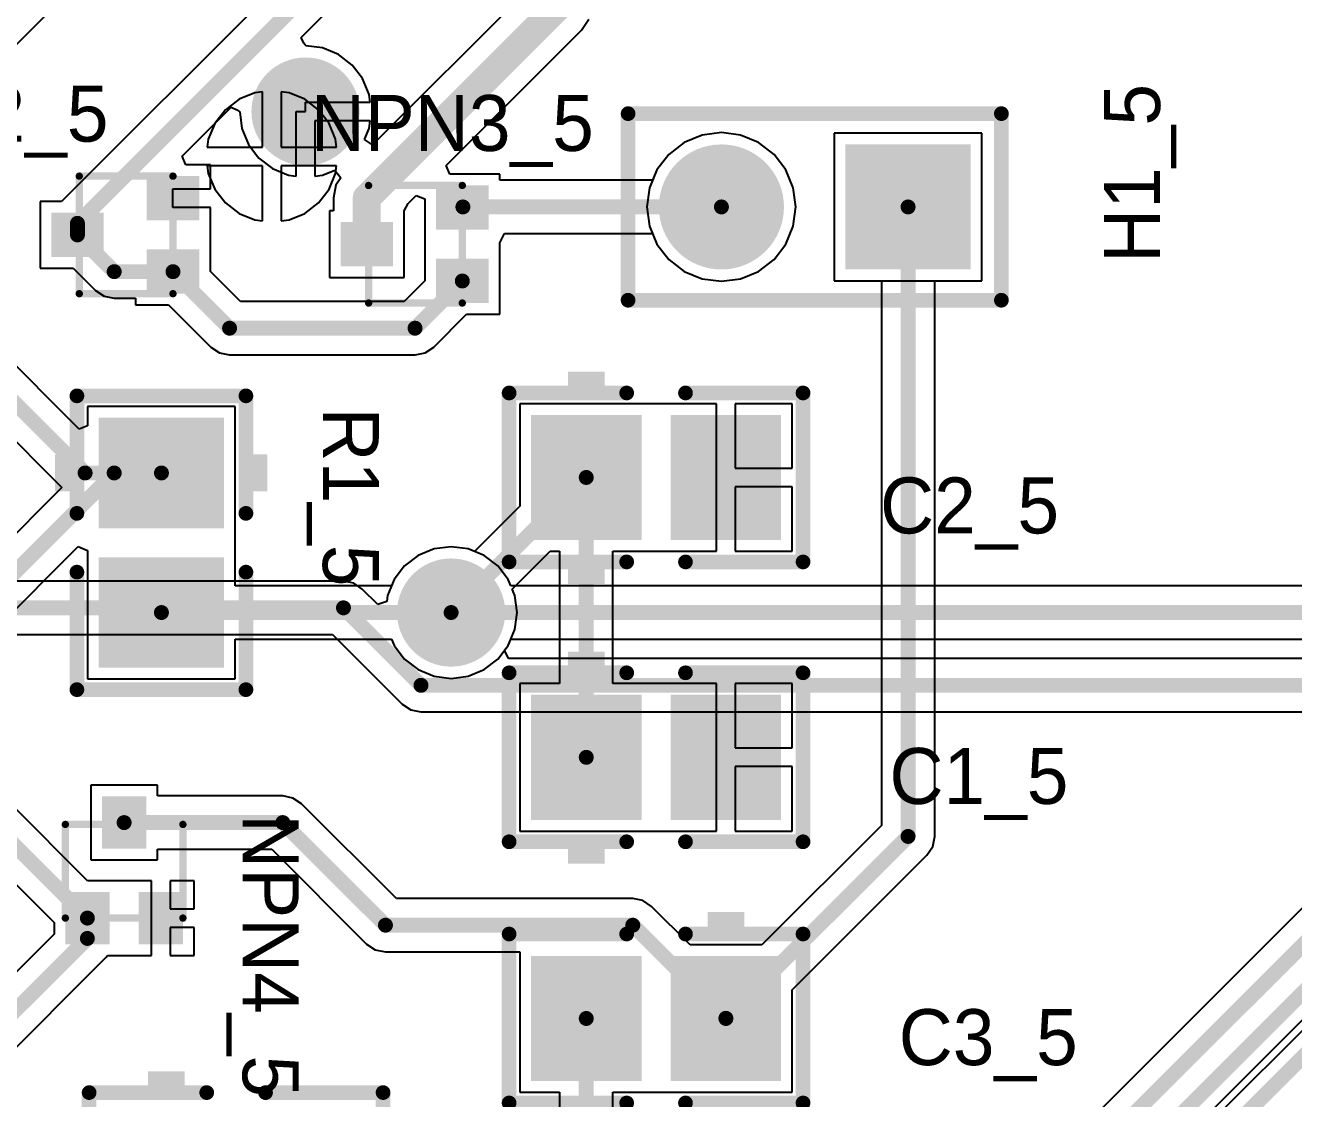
# Model space of a CAD drawing. Header units: millimetres. Extents: x 0.67 to 7.75, y 0.64 to 6.06.
# Drawn here: x 6.35 to 7.029, y 1.377 to 1.952 of the extents above; entities that cross this region are included whole.
import ezdxf

# ---------------------------------------------------------------- set-up
doc = ezdxf.new("R2010")
doc.units = ezdxf.units.MM
doc.header["$MEASUREMENT"] = 0
for name, color, linetype in [('BottomLayer', 5, 'Continuous'), ('BottomSolder', 6, 'Continuous'), ('MultiLayer', 9, 'Continuous'), ('PadHoleLayer', 156, 'Continuous'), ('TopLayer', 1, 'Continuous'), ('TopOverlay', 2, 'Continuous'), ('TopPaste', 8, 'Continuous'), ('TopSolder', 216, 'Continuous'), ('ViaHoleLayer', 16, 'Continuous')]:
    doc.layers.add(name, color=color, linetype=linetype)

# ---------------------------------------------------------------- blocks, each defined once
blk = doc.blocks.new('CC2012_0805_141')
at = {"layer": 'TopLayer'}
for points in [[(-0.06299, -0.02953), (-0.01181, -0.02953), (-0.06299, 0.02953), (-0.01181, 0.02953)], [(0.01181, -0.02953), (0.06299, -0.02953), (0.01181, 0.02953), (0.06299, 0.02953)]]:
    blk.add_solid(points, dxfattribs=at)
at = {"layer": 'TopOverlay', "const_width": 0.00787}
for points in [[(-0.07874, -0.04528), (-0.07874, 0.04528)], [(-0.07874, 0.04528), (-0.01575, 0.04528)], [(0.01575, 0.04528), (0.07874, 0.04528)], [(0.07874, -0.04528), (0.07874, 0.04528)], [(-0.07874, -0.04528), (-0.01575, -0.04528)], [(0.01575, -0.04528), (0.07874, -0.04528)]]:
    blk.add_lwpolyline(points, dxfattribs=at)
at = {"layer": 'TopOverlay', "const_width": 0.00394}
for points in [[(-0.08071, 0.04528, 1), (-0.07677, 0.04528, 1)], [(-0.08071, 0.04528, 1), (-0.07677, 0.04528, 1)], [(-0.01772, 0.04528, 1), (-0.01378, 0.04528, 1)], [(0.01378, 0.04528, 1), (0.01772, 0.04528, 1)], [(0.07677, 0.04528, 1), (0.08071, 0.04528, 1)], [(0.07677, 0.04528, 1), (0.08071, 0.04528, 1)], [(-0.08071, -0.04528, 1), (-0.07677, -0.04528, 1)], [(-0.08071, -0.04528, 1), (-0.07677, -0.04528, 1)], [(-0.01772, -0.04528, 1), (-0.01378, -0.04528, 1)], [(0.01378, -0.04528, 1), (0.01772, -0.04528, 1)], [(0.07677, -0.04528, 1), (0.08071, -0.04528, 1)], [(0.07677, -0.04528, 1), (0.08071, -0.04528, 1)]]:
    blk.add_lwpolyline(points, format="xyb", close=True, dxfattribs=at)
at = {"layer": 'TopOverlay'}
for points in [[(-0.04724, 0.04882), (-0.02756, 0.04882), (-0.04724, 0.05669), (-0.02756, 0.05669)], [(-0.04724, -0.05709), (-0.02756, -0.05709), (-0.04724, -0.04921), (-0.02756, -0.04921)]]:
    blk.add_solid(points, dxfattribs=at)
at = {"layer": 'TopPaste'}
for points in [[(-0.06299, -0.02953), (-0.01181, -0.02953), (-0.06299, 0.02953), (-0.01181, 0.02953)], [(0.01181, -0.02953), (0.06299, -0.02953), (0.01181, 0.02953), (0.06299, 0.02953)]]:
    blk.add_solid(points, dxfattribs=at)
at = {"layer": 'TopSolder'}
for points in [[(-0.06699, -0.03353), (-0.00781, -0.03353), (-0.06699, 0.03353), (-0.00781, 0.03353)], [(0.00781, -0.03353), (0.06699, -0.03353), (0.00781, 0.03353), (0.06699, 0.03353)]]:
    blk.add_solid(points, dxfattribs=at)
blk = doc.blocks.new('CC2012_0805_144')
at = {"layer": 'TopLayer'}
for points in [[(-0.06299, -0.02953), (-0.01181, -0.02953), (-0.06299, 0.02953), (-0.01181, 0.02953)], [(0.01181, -0.02953), (0.06299, -0.02953), (0.01181, 0.02953), (0.06299, 0.02953)]]:
    blk.add_solid(points, dxfattribs=at)
at = {"layer": 'TopOverlay', "const_width": 0.00787}
for points in [[(-0.07874, -0.04528), (-0.07874, 0.04528)], [(-0.01575, 0.04528), (-0.07874, 0.04528)], [(0.07874, 0.04528), (0.01575, 0.04528)], [(0.07874, -0.04528), (0.07874, 0.04528)], [(-0.01575, -0.04528), (-0.07874, -0.04528)], [(0.07874, -0.04528), (0.01575, -0.04528)]]:
    blk.add_lwpolyline(points, dxfattribs=at)
at = {"layer": 'TopOverlay', "const_width": 0.00394}
for points in [[(-0.08071, 0.04528, 1), (-0.07677, 0.04528, 1)], [(-0.08071, 0.04528, 1), (-0.07677, 0.04528, 1)], [(-0.01772, 0.04528, 1), (-0.01378, 0.04528, 1)], [(0.01378, 0.04528, 1), (0.01772, 0.04528, 1)], [(0.07677, 0.04528, 1), (0.08071, 0.04528, 1)], [(0.07677, 0.04528, 1), (0.08071, 0.04528, 1)], [(-0.08071, -0.04528, 1), (-0.07677, -0.04528, 1)], [(-0.08071, -0.04528, 1), (-0.07677, -0.04528, 1)], [(-0.01772, -0.04528, 1), (-0.01378, -0.04528, 1)], [(0.01378, -0.04528, 1), (0.01772, -0.04528, 1)], [(0.07677, -0.04528, 1), (0.08071, -0.04528, 1)], [(0.07677, -0.04528, 1), (0.08071, -0.04528, 1)]]:
    blk.add_lwpolyline(points, format="xyb", close=True, dxfattribs=at)
at = {"layer": 'TopOverlay'}
for points in [[(-0.04734, 0.04882), (-0.02765, 0.04882), (-0.04734, 0.05669), (-0.02765, 0.05669)], [(-0.04724, -0.05699), (-0.02756, -0.05699), (-0.04724, -0.04912), (-0.02756, -0.04912)]]:
    blk.add_solid(points, dxfattribs=at)
at = {"layer": 'TopPaste'}
for points in [[(-0.06299, -0.02953), (-0.01181, -0.02953), (-0.06299, 0.02953), (-0.01181, 0.02953)], [(0.01181, -0.02953), (0.06299, -0.02953), (0.01181, 0.02953), (0.06299, 0.02953)]]:
    blk.add_solid(points, dxfattribs=at)
at = {"layer": 'TopSolder'}
for points in [[(-0.06699, -0.03353), (-0.00781, -0.03353), (-0.06699, 0.03353), (-0.00781, 0.03353)], [(0.00781, -0.03353), (0.06699, -0.03353), (0.00781, 0.03353), (0.06699, 0.03353)]]:
    blk.add_solid(points, dxfattribs=at)
blk = doc.blocks.new('MMBT3904T_146')
at = {"layer": 'TopLayer'}
for points in [[(0.00787, -0.01004), (0.00787, 0.01004), (-0.00787, -0.01004), (-0.00787, 0.01004)], [(-0.01181, -0.06122), (-0.01181, -0.04114), (-0.02756, -0.06122), (-0.02756, -0.04114)], [(0.02756, -0.06122), (0.02756, -0.04114), (0.01181, -0.06122), (0.01181, -0.04114)]]:
    blk.add_solid(points, dxfattribs=at)
at = {"layer": 'TopOverlay', "const_width": 0.00394}
for points in [[(-0.0315, -0.00098), (0.0315, -0.00098)], [(-0.0315, -0.05118), (-0.0315, -0.00098)], [(0.0315, -0.05118), (0.0315, -0.00098)], [(-0.0315, -0.05118), (0.0315, -0.05118)]]:
    blk.add_lwpolyline(points, dxfattribs=at)
at = {"layer": 'TopOverlay', "const_width": 0.00197}
for points in [[(-0.03248, -0.00098, 1), (-0.03051, -0.00098, 1)], [(-0.03248, -0.00098, 1), (-0.03051, -0.00098, 1)], [(0.03051, -0.00098, 1), (0.03248, -0.00098, 1)], [(0.03051, -0.00098, 1), (0.03248, -0.00098, 1)], [(-0.03248, -0.05118, 1), (-0.03051, -0.05118, 1)], [(-0.03248, -0.05118, 1), (-0.03051, -0.05118, 1)], [(0.03051, -0.05118, 1), (0.03248, -0.05118, 1)], [(0.03051, -0.05118, 1), (0.03248, -0.05118, 1)]]:
    blk.add_lwpolyline(points, format="xyb", close=True, dxfattribs=at)
at = {"layer": 'TopPaste'}
for points in [[(0.00787, -0.01004), (0.00787, 0.01004), (-0.00787, -0.01004), (-0.00787, 0.01004)], [(-0.01181, -0.06122), (-0.01181, -0.04114), (-0.02756, -0.06122), (-0.02756, -0.04114)], [(0.02756, -0.06122), (0.02756, -0.04114), (0.01181, -0.06122), (0.01181, -0.04114)]]:
    blk.add_solid(points, dxfattribs=at)
at = {"layer": 'TopSolder'}
for points in [[(0.01187, -0.01404), (0.01187, 0.01404), (-0.01187, -0.01404), (-0.01187, 0.01404)], [(-0.00781, -0.06522), (-0.00781, -0.03714), (-0.03156, -0.06522), (-0.03156, -0.03714)], [(0.03156, -0.06522), (0.03156, -0.03714), (0.00781, -0.06522), (0.00781, -0.03714)]]:
    blk.add_solid(points, dxfattribs=at)
blk = doc.blocks.new('MMBT3904T_147')
at = {"layer": 'TopLayer'}
for points in [[(0.00787, -0.01004), (0.00787, 0.01004), (-0.00787, -0.01004), (-0.00787, 0.01004)], [(-0.01181, -0.06122), (-0.01181, -0.04114), (-0.02756, -0.06122), (-0.02756, -0.04114)], [(0.02756, -0.06122), (0.02756, -0.04114), (0.01181, -0.06122), (0.01181, -0.04114)]]:
    blk.add_solid(points, dxfattribs=at)
at = {"layer": 'TopOverlay', "const_width": 0.00394}
for points in [[(-0.0315, -0.00098), (0.0315, -0.00098)], [(-0.0315, -0.00098), (-0.0315, -0.05118)], [(0.0315, -0.00098), (0.0315, -0.05118)], [(-0.0315, -0.05118), (0.0315, -0.05118)]]:
    blk.add_lwpolyline(points, dxfattribs=at)
at = {"layer": 'TopOverlay', "const_width": 0.00197}
for points in [[(-0.03248, -0.00098, 1), (-0.03051, -0.00098, 1)], [(-0.03248, -0.00098, 1), (-0.03051, -0.00098, 1)], [(0.03051, -0.00098, 1), (0.03248, -0.00098, 1)], [(0.03051, -0.00098, 1), (0.03248, -0.00098, 1)], [(-0.03248, -0.05118, 1), (-0.03051, -0.05118, 1)], [(-0.03248, -0.05118, 1), (-0.03051, -0.05118, 1)], [(0.03051, -0.05118, 1), (0.03248, -0.05118, 1)], [(0.03051, -0.05118, 1), (0.03248, -0.05118, 1)]]:
    blk.add_lwpolyline(points, format="xyb", close=True, dxfattribs=at)
at = {"layer": 'TopPaste'}
for points in [[(0.00787, -0.01004), (0.00787, 0.01004), (-0.00787, -0.01004), (-0.00787, 0.01004)], [(-0.01181, -0.06122), (-0.01181, -0.04114), (-0.02756, -0.06122), (-0.02756, -0.04114)], [(0.02756, -0.06122), (0.02756, -0.04114), (0.01181, -0.06122), (0.01181, -0.04114)]]:
    blk.add_solid(points, dxfattribs=at)
at = {"layer": 'TopSolder'}
for points in [[(0.01187, -0.01404), (0.01187, 0.01404), (-0.01187, -0.01404), (-0.01187, 0.01404)], [(-0.00781, -0.06522), (-0.00781, -0.03714), (-0.03156, -0.06522), (-0.03156, -0.03714)], [(0.03156, -0.06522), (0.03156, -0.03714), (0.00781, -0.06522), (0.00781, -0.03714)]]:
    blk.add_solid(points, dxfattribs=at)
blk = doc.blocks.new('MMBT3904T_148')
at = {"layer": 'TopLayer'}
for points in [[(0.00787, -0.01004), (0.00787, 0.01004), (-0.00787, -0.01004), (-0.00787, 0.01004)], [(-0.01181, -0.06122), (-0.01181, -0.04114), (-0.02756, -0.06122), (-0.02756, -0.04114)], [(0.02756, -0.06122), (0.02756, -0.04114), (0.01181, -0.06122), (0.01181, -0.04114)]]:
    blk.add_solid(points, dxfattribs=at)
at = {"layer": 'TopOverlay', "const_width": 0.00394}
for points in [[(-0.0315, -0.00098), (0.0315, -0.00098)], [(-0.0315, -0.00098), (-0.0315, -0.05118)], [(0.0315, -0.00098), (0.0315, -0.05118)], [(-0.0315, -0.05118), (0.0315, -0.05118)]]:
    blk.add_lwpolyline(points, dxfattribs=at)
at = {"layer": 'TopOverlay', "const_width": 0.00197}
for points in [[(-0.03248, -0.00098, 1), (-0.03051, -0.00098, 1)], [(-0.03248, -0.00098, 1), (-0.03051, -0.00098, 1)], [(0.03051, -0.00098, 1), (0.03248, -0.00098, 1)], [(0.03051, -0.00098, 1), (0.03248, -0.00098, 1)], [(-0.03248, -0.05118, 1), (-0.03051, -0.05118, 1)], [(-0.03248, -0.05118, 1), (-0.03051, -0.05118, 1)], [(0.03051, -0.05118, 1), (0.03248, -0.05118, 1)], [(0.03051, -0.05118, 1), (0.03248, -0.05118, 1)]]:
    blk.add_lwpolyline(points, format="xyb", close=True, dxfattribs=at)
at = {"layer": 'TopPaste'}
for points in [[(0.00787, -0.01004), (0.00787, 0.01004), (-0.00787, -0.01004), (-0.00787, 0.01004)], [(-0.01181, -0.06122), (-0.01181, -0.04114), (-0.02756, -0.06122), (-0.02756, -0.04114)], [(0.02756, -0.06122), (0.02756, -0.04114), (0.01181, -0.06122), (0.01181, -0.04114)]]:
    blk.add_solid(points, dxfattribs=at)
at = {"layer": 'TopSolder'}
for points in [[(0.01187, -0.01404), (0.01187, 0.01404), (-0.01187, -0.01404), (-0.01187, 0.01404)], [(-0.00781, -0.06522), (-0.00781, -0.03714), (-0.03156, -0.06522), (-0.03156, -0.03714)], [(0.03156, -0.06522), (0.03156, -0.03714), (0.00781, -0.06522), (0.00781, -0.03714)]]:
    blk.add_solid(points, dxfattribs=at)
blk = doc.blocks.new('HDR1X2_153')
at = {"layer": 'BottomLayer', "const_width": 0.02953}
blk.add_lwpolyline([(0.08524, 0, 1), (0.11476, 0, 1)], format="xyb", close=True, dxfattribs=at)
at = {"layer": 'BottomLayer'}
blk.add_solid([(-0.02953, -0.02953), (0.02953, -0.02953), (-0.02953, 0.02953), (0.02953, 0.02953)], dxfattribs=at)
at = {"layer": 'BottomSolder', "const_width": 0.03353}
blk.add_lwpolyline([(0.08324, 0, 1), (0.11676, 0, 1)], format="xyb", close=True, dxfattribs=at)
at = {"layer": 'BottomSolder'}
blk.add_solid([(-0.03353, -0.03353), (0.03353, -0.03353), (-0.03353, 0.03353), (0.03353, 0.03353)], dxfattribs=at)
at = {"layer": 'MultiLayer', "const_width": 0.02953}
blk.add_lwpolyline([(0.08524, 0, 1), (0.11476, 0, 1)], format="xyb", close=True, dxfattribs=at)
at = {"layer": 'MultiLayer'}
blk.add_solid([(-0.02953, -0.02953), (0.02953, -0.02953), (-0.02953, 0.02953), (0.02953, 0.02953)], dxfattribs=at)
at = {"layer": 'PadHoleLayer', "const_width": 0.01772}
for points in [[(-0.00886, 0, 1), (0.00886, 0, 1)], [(0.09114, 0, 1), (0.10886, 0, 1)]]:
    blk.add_lwpolyline(points, format="xyb", close=True, dxfattribs=at)
at = {"layer": 'TopLayer', "const_width": 0.02953}
blk.add_lwpolyline([(0.08524, 0, 1), (0.11476, 0, 1)], format="xyb", close=True, dxfattribs=at)
at = {"layer": 'TopLayer'}
blk.add_solid([(-0.02953, -0.02953), (0.02953, -0.02953), (-0.02953, 0.02953), (0.02953, 0.02953)], dxfattribs=at)
at = {"layer": 'TopOverlay', "const_width": 0.00787}
for points in [[(-0.05, 0.05), (-0.05, -0.05)], [(0.15, 0.05), (-0.05, 0.05)], [(0.15, 0.05), (0.15, -0.05)], [(0.15, -0.05), (-0.05, -0.05)]]:
    blk.add_lwpolyline(points, dxfattribs=at)
at = {"layer": 'TopOverlay', "const_width": 0.00394}
for points in [[(-0.05197, 0.05, 1), (-0.04803, 0.05, 1)], [(-0.05197, 0.05, 1), (-0.04803, 0.05, 1)], [(0.14803, 0.05, 1), (0.15197, 0.05, 1)], [(0.14803, 0.05, 1), (0.15197, 0.05, 1)], [(-0.05197, -0.05, 1), (-0.04803, -0.05, 1)], [(-0.05197, -0.05, 1), (-0.04803, -0.05, 1)], [(0.14803, -0.05, 1), (0.15197, -0.05, 1)], [(0.14803, -0.05, 1), (0.15197, -0.05, 1)]]:
    blk.add_lwpolyline(points, format="xyb", close=True, dxfattribs=at)
at = {"layer": 'TopSolder', "const_width": 0.03353}
blk.add_lwpolyline([(0.08324, 0, 1), (0.11676, 0, 1)], format="xyb", close=True, dxfattribs=at)
at = {"layer": 'TopSolder'}
blk.add_solid([(-0.03353, -0.03353), (0.03353, -0.03353), (-0.03353, 0.03353), (0.03353, 0.03353)], dxfattribs=at)
blk = doc.blocks.new('CC2012_0805_159')
at = {"layer": 'TopLayer'}
for points in [[(-0.06299, -0.02953), (-0.01181, -0.02953), (-0.06299, 0.02953), (-0.01181, 0.02953)], [(0.01181, -0.02953), (0.06299, -0.02953), (0.01181, 0.02953), (0.06299, 0.02953)]]:
    blk.add_solid(points, dxfattribs=at)
at = {"layer": 'TopOverlay', "const_width": 0.00787}
for points in [[(-0.07874, 0.04528), (-0.07874, -0.04528)], [(-0.01575, 0.04528), (-0.07874, 0.04528)], [(0.07874, 0.04528), (0.01575, 0.04528)], [(0.07874, 0.04528), (0.07874, -0.04528)], [(-0.01575, -0.04528), (-0.07874, -0.04528)], [(0.07874, -0.04528), (0.01575, -0.04528)]]:
    blk.add_lwpolyline(points, dxfattribs=at)
at = {"layer": 'TopOverlay', "const_width": 0.00394}
for points in [[(-0.08071, 0.04528, 1), (-0.07677, 0.04528, 1)], [(-0.08071, 0.04528, 1), (-0.07677, 0.04528, 1)], [(-0.01772, 0.04528, 1), (-0.01378, 0.04528, 1)], [(0.01378, 0.04528, 1), (0.01772, 0.04528, 1)], [(0.07677, 0.04528, 1), (0.08071, 0.04528, 1)], [(0.07677, 0.04528, 1), (0.08071, 0.04528, 1)], [(-0.08071, -0.04528, 1), (-0.07677, -0.04528, 1)], [(-0.08071, -0.04528, 1), (-0.07677, -0.04528, 1)], [(-0.01772, -0.04528, 1), (-0.01378, -0.04528, 1)], [(0.01378, -0.04528, 1), (0.01772, -0.04528, 1)], [(0.07677, -0.04528, 1), (0.08071, -0.04528, 1)], [(0.07677, -0.04528, 1), (0.08071, -0.04528, 1)]]:
    blk.add_lwpolyline(points, format="xyb", close=True, dxfattribs=at)
at = {"layer": 'TopOverlay'}
for points in [[(-0.04724, 0.04882), (-0.02756, 0.04882), (-0.04724, 0.05669), (-0.02756, 0.05669)], [(-0.04724, -0.05709), (-0.02756, -0.05709), (-0.04724, -0.04921), (-0.02756, -0.04921)]]:
    blk.add_solid(points, dxfattribs=at)
at = {"layer": 'TopPaste'}
for points in [[(-0.06299, -0.02953), (-0.01181, -0.02953), (-0.06299, 0.02953), (-0.01181, 0.02953)], [(0.01181, -0.02953), (0.06299, -0.02953), (0.01181, 0.02953), (0.06299, 0.02953)]]:
    blk.add_solid(points, dxfattribs=at)
at = {"layer": 'TopSolder'}
for points in [[(-0.06699, -0.03353), (-0.00781, -0.03353), (-0.06699, 0.03353), (-0.00781, 0.03353)], [(0.00781, -0.03353), (0.06699, -0.03353), (0.00781, 0.03353), (0.06699, 0.03353)]]:
    blk.add_solid(points, dxfattribs=at)
blk = doc.blocks.new('CC2012_0805_160')
at = {"layer": 'TopLayer'}
for points in [[(-0.06299, -0.02953), (-0.01181, -0.02953), (-0.06299, 0.02953), (-0.01181, 0.02953)], [(0.01181, -0.02953), (0.06299, -0.02953), (0.01181, 0.02953), (0.06299, 0.02953)]]:
    blk.add_solid(points, dxfattribs=at)
at = {"layer": 'TopOverlay', "const_width": 0.00787}
for points in [[(-0.07874, -0.04528), (-0.07874, 0.04528)], [(-0.07874, 0.04528), (-0.01575, 0.04528)], [(0.01575, 0.04528), (0.07874, 0.04528)], [(0.07874, -0.04528), (0.07874, 0.04528)], [(-0.07874, -0.04528), (-0.01575, -0.04528)], [(0.01575, -0.04528), (0.07874, -0.04528)]]:
    blk.add_lwpolyline(points, dxfattribs=at)
at = {"layer": 'TopOverlay', "const_width": 0.00394}
for points in [[(-0.08071, 0.04528, 1), (-0.07677, 0.04528, 1)], [(-0.08071, 0.04528, 1), (-0.07677, 0.04528, 1)], [(-0.01772, 0.04528, 1), (-0.01378, 0.04528, 1)], [(0.01378, 0.04528, 1), (0.01772, 0.04528, 1)], [(0.07677, 0.04528, 1), (0.08071, 0.04528, 1)], [(0.07677, 0.04528, 1), (0.08071, 0.04528, 1)], [(-0.08071, -0.04528, 1), (-0.07677, -0.04528, 1)], [(-0.08071, -0.04528, 1), (-0.07677, -0.04528, 1)], [(-0.01772, -0.04528, 1), (-0.01378, -0.04528, 1)], [(0.01378, -0.04528, 1), (0.01772, -0.04528, 1)], [(0.07677, -0.04528, 1), (0.08071, -0.04528, 1)], [(0.07677, -0.04528, 1), (0.08071, -0.04528, 1)]]:
    blk.add_lwpolyline(points, format="xyb", close=True, dxfattribs=at)
at = {"layer": 'TopOverlay'}
for points in [[(-0.04724, 0.04882), (-0.02756, 0.04882), (-0.04724, 0.05669), (-0.02756, 0.05669)], [(-0.04724, -0.05709), (-0.02756, -0.05709), (-0.04724, -0.04921), (-0.02756, -0.04921)]]:
    blk.add_solid(points, dxfattribs=at)
at = {"layer": 'TopPaste'}
for points in [[(-0.06299, -0.02953), (-0.01181, -0.02953), (-0.06299, 0.02953), (-0.01181, 0.02953)], [(0.01181, -0.02953), (0.06299, -0.02953), (0.01181, 0.02953), (0.06299, 0.02953)]]:
    blk.add_solid(points, dxfattribs=at)
at = {"layer": 'TopSolder'}
for points in [[(-0.06699, -0.03353), (-0.00781, -0.03353), (-0.06699, 0.03353), (-0.00781, 0.03353)], [(0.00781, -0.03353), (0.06699, -0.03353), (0.00781, 0.03353), (0.06699, 0.03353)]]:
    blk.add_solid(points, dxfattribs=at)
blk = doc.blocks.new('CC2012_0805_161')
at = {"layer": 'TopLayer'}
for points in [[(-0.06299, -0.02953), (-0.01181, -0.02953), (-0.06299, 0.02953), (-0.01181, 0.02953)], [(0.01181, -0.02953), (0.06299, -0.02953), (0.01181, 0.02953), (0.06299, 0.02953)]]:
    blk.add_solid(points, dxfattribs=at)
at = {"layer": 'TopOverlay', "const_width": 0.00787}
for points in [[(-0.07874, -0.04528), (-0.07874, 0.04528)], [(-0.07874, 0.04528), (-0.01575, 0.04528)], [(0.01575, 0.04528), (0.07874, 0.04528)], [(0.07874, -0.04528), (0.07874, 0.04528)], [(-0.07874, -0.04528), (-0.01575, -0.04528)], [(0.01575, -0.04528), (0.07874, -0.04528)]]:
    blk.add_lwpolyline(points, dxfattribs=at)
at = {"layer": 'TopOverlay', "const_width": 0.00394}
for points in [[(-0.08071, 0.04528, 1), (-0.07677, 0.04528, 1)], [(-0.08071, 0.04528, 1), (-0.07677, 0.04528, 1)], [(-0.01772, 0.04528, 1), (-0.01378, 0.04528, 1)], [(0.01378, 0.04528, 1), (0.01772, 0.04528, 1)], [(0.07677, 0.04528, 1), (0.08071, 0.04528, 1)], [(0.07677, 0.04528, 1), (0.08071, 0.04528, 1)], [(-0.08071, -0.04528, 1), (-0.07677, -0.04528, 1)], [(-0.08071, -0.04528, 1), (-0.07677, -0.04528, 1)], [(-0.01772, -0.04528, 1), (-0.01378, -0.04528, 1)], [(0.01378, -0.04528, 1), (0.01772, -0.04528, 1)], [(0.07677, -0.04528, 1), (0.08071, -0.04528, 1)], [(0.07677, -0.04528, 1), (0.08071, -0.04528, 1)]]:
    blk.add_lwpolyline(points, format="xyb", close=True, dxfattribs=at)
at = {"layer": 'TopOverlay'}
for points in [[(-0.04724, 0.04882), (-0.02756, 0.04882), (-0.04724, 0.05669), (-0.02756, 0.05669)], [(-0.04724, -0.05709), (-0.02756, -0.05709), (-0.04724, -0.04921), (-0.02756, -0.04921)]]:
    blk.add_solid(points, dxfattribs=at)
at = {"layer": 'TopPaste'}
for points in [[(-0.06299, -0.02953), (-0.01181, -0.02953), (-0.06299, 0.02953), (-0.01181, 0.02953)], [(0.01181, -0.02953), (0.06299, -0.02953), (0.01181, 0.02953), (0.06299, 0.02953)]]:
    blk.add_solid(points, dxfattribs=at)
at = {"layer": 'TopSolder'}
for points in [[(-0.06699, -0.03353), (-0.00781, -0.03353), (-0.06699, 0.03353), (-0.00781, 0.03353)], [(0.00781, -0.03353), (0.06699, -0.03353), (0.00781, 0.03353), (0.06699, 0.03353)]]:
    blk.add_solid(points, dxfattribs=at)

msp = doc.modelspace()

# ---------------------------------------------------------------- linework, layer by layer
at = {"layer": 'BottomLayer'}
for p, q in [((7.50373, 1.94891), (6.88909, 1.33427)), ((6.38055, 0.75991), (7.54609, 1.92545)), ((6.477, 1.91664), (6.47286, 1.9161)), ((6.477, 1.887), (6.477, 1.91664)), ((6.49114, 1.9161), (6.487, 1.91664)), ((6.487, 1.91664), (6.487, 1.887)), ((6.46435, 1.91257), (6.45704, 1.90696)), ((6.47286, 1.9161), (6.46435, 1.91257)), ((6.49965, 1.91257), (6.49114, 1.9161)), ((6.50696, 1.90696), (6.49965, 1.91257)), ((6.45704, 1.90696), (6.45143, 1.89965)), ((6.51257, 1.89965), (6.50696, 1.90696)), ((6.45143, 1.89965), (6.4479, 1.89114)), ((6.5161, 1.89114), (6.51257, 1.89965)), ((6.4479, 1.89114), (6.44736, 1.887)), ((6.51664, 1.887), (6.5161, 1.89114)), ((6.70286, 1.88941), (6.6946, 1.88308)), ((6.71248, 1.8934), (6.70286, 1.88941)), ((6.7228, 1.89475), (6.71248, 1.8934)), ((6.73311, 1.8934), (6.7228, 1.89475)), ((6.74273, 1.88941), (6.73311, 1.8934)), ((6.75099, 1.88308), (6.74273, 1.88941)), ((6.86232, 1.89441), (6.78327, 1.89441)), ((6.78327, 1.89441), (6.78327, 1.81536)), ((6.86232, 1.81536), (6.86232, 1.89441)), ((6.44736, 1.887), (6.477, 1.887)), ((6.487, 1.887), (6.51664, 1.887)), ((6.6946, 1.88308), (6.68827, 1.87482)), ((6.75732, 1.87482), (6.75099, 1.88308)), ((6.477, 1.877), (6.44736, 1.877)), ((6.44736, 1.877), (6.4479, 1.87286)), ((6.477, 1.84736), (6.477, 1.877)), ((6.51664, 1.877), (6.487, 1.877)), ((6.487, 1.877), (6.487, 1.84736)), ((6.5161, 1.87286), (6.51664, 1.877)), ((6.4479, 1.87286), (6.45143, 1.86435)), ((6.51257, 1.86435), (6.5161, 1.87286)), ((6.68827, 1.87482), (6.68429, 1.8652)), ((6.76131, 1.8652), (6.75732, 1.87482)), ((6.45143, 1.86435), (6.45704, 1.85704)), ((6.50696, 1.85704), (6.51257, 1.86435)), ((6.68429, 1.8652), (6.68293, 1.85489)), ((6.76266, 1.85489), (6.76131, 1.8652)), ((6.45704, 1.85704), (6.46435, 1.85143)), ((6.49965, 1.85143), (6.50696, 1.85704)), ((6.46435, 1.85143), (6.47286, 1.8479)), ((6.49114, 1.8479), (6.49965, 1.85143)), ((6.68293, 1.85489), (6.68429, 1.84457)), ((6.76131, 1.84457), (6.76266, 1.85489)), ((6.47286, 1.8479), (6.477, 1.84736)), ((6.487, 1.84736), (6.49114, 1.8479)), ((6.68429, 1.84457), (6.68827, 1.83495)), ((6.75732, 1.83495), (6.76131, 1.84457)), ((6.68827, 1.83495), (6.6946, 1.82669)), ((6.75099, 1.82669), (6.75732, 1.83495)), ((6.6946, 1.82669), (6.70286, 1.82036)), ((6.74273, 1.82036), (6.75099, 1.82669)), ((6.70286, 1.82036), (6.71248, 1.81638)), ((6.71248, 1.81638), (6.7228, 1.81502)), ((6.7228, 1.81502), (6.73311, 1.81638)), ((6.73311, 1.81638), (6.74273, 1.82036)), ((6.78327, 1.81536), (6.86232, 1.81536)), ((6.56886, 1.67158), (6.56034, 1.66806)), ((6.57799, 1.67279), (6.56886, 1.67158)), ((6.58713, 1.67158), (6.57799, 1.67279)), ((6.59564, 1.66806), (6.58713, 1.67158)), ((6.56034, 1.66806), (6.55303, 1.66245)), ((6.60295, 1.66245), (6.59564, 1.66806)), ((6.55303, 1.66245), (6.54742, 1.65514)), ((6.60856, 1.65514), (6.60295, 1.66245)), ((6.52032, 1.65427), (5.61197, 1.65427)), ((6.52578, 1.65319), (6.52032, 1.65427)), ((6.52032, 1.65427), (6.52032, 1.65427)), ((6.53042, 1.65009), (6.52578, 1.65319)), ((6.54742, 1.65514), (6.54389, 1.64662)), ((6.60996, 1.65176), (6.60856, 1.65514)), ((7.10157, 1.65176), (6.60996, 1.65176)), ((6.53873, 1.64178), (6.53042, 1.65009)), ((6.54389, 1.64662), (6.54347, 1.64338)), ((6.54347, 1.64338), (6.53873, 1.64178)), ((5.61197, 1.62573), (6.51441, 1.62573)), ((6.51441, 1.62573), (6.55174, 1.58839)), ((6.60658, 1.61724), (6.60856, 1.61983)), ((6.60879, 1.61276), (6.60658, 1.61724)), ((6.60856, 1.61983), (6.60996, 1.62321)), ((6.60996, 1.62321), (7.10748, 1.62321)), ((7.11409, 1.61276), (6.60879, 1.61276)), ((6.55174, 1.58839), (6.55174, 1.58839)), ((6.55174, 1.58839), (6.55638, 1.5853)), ((6.55638, 1.5853), (6.56184, 1.58421)), ((6.56184, 1.58421), (7.12, 1.58421))]:
    msp.add_line(p, q, dxfattribs=at)
at = {"layer": 'BottomLayer', "const_width": 0.008}
for points in [[(6.895, 1.32), (7.518, 1.943)], [(6.37046, 0.77), (7.536, 1.93554)], [(5.58, 1.64), (6.52032, 1.64)], [(6.52032, 1.64), (6.56184, 1.59848)], [(6.57799, 1.63748), (7.10748, 1.63748)], [(6.56184, 1.59848), (7.12, 1.59848)]]:
    msp.add_lwpolyline(points, dxfattribs=at)
at = {"layer": 'BottomLayer'}
for points, const_width in [([(6.4875, 1.906, 1), (6.5125, 1.906, 1)], 0.025), ([(6.56549, 1.63748, 1), (6.59049, 1.63748, 1)], 0.025), ([(6.51832, 1.64, 1), (6.52232, 1.64, 1)], 0.004), ([(6.51832, 1.64, 1), (6.52232, 1.64, 1)], 0.004), ([(6.57599, 1.63748, 1), (6.57999, 1.63748, 1)], 0.004), ([(6.55984, 1.59848, 1), (6.56384, 1.59848, 1)], 0.004), ([(6.55984, 1.59848, 1), (6.56384, 1.59848, 1)], 0.004)]:
    msp.add_lwpolyline(points, format="xyb", close=True, dxfattribs=dict(at, const_width=const_width))
at = {"layer": 'BottomSolder', "const_width": 0.029}
for points in [[(6.4855, 1.906, 1), (6.5145, 1.906, 1)], [(6.56349, 1.63748, 1), (6.59249, 1.63748, 1)]]:
    msp.add_lwpolyline(points, format="xyb", close=True, dxfattribs=at)
at = {"layer": 'MultiLayer', "const_width": 0.025}
for points in [[(6.4875, 1.906, 1), (6.5125, 1.906, 1)], [(6.56549, 1.63748, 1), (6.59049, 1.63748, 1)]]:
    msp.add_lwpolyline(points, format="xyb", close=True, dxfattribs=at)
at = {"layer": 'TopLayer'}
for p, q in [((6.53149, 2.01998), (6.36927, 1.85776)), ((6.49765, 1.94577), (6.54749, 1.99561)), ((6.28825, 1.88515), (6.38682, 1.98372)), ((6.61744, 1.96967), (6.53589, 1.88813)), ((6.6479, 1.94966), (6.65176, 1.95545)), ((6.49914, 1.94273), (6.49765, 1.94577)), ((6.5753, 1.87706), (6.6479, 1.94966)), ((6.50022, 1.94127), (6.49914, 1.94273)), ((6.50914, 1.9401), (6.50022, 1.94127)), ((6.51765, 1.93657), (6.50914, 1.9401)), ((6.52496, 1.93096), (6.51765, 1.93657)), ((6.53057, 1.92365), (6.52496, 1.93096)), ((6.5341, 1.91514), (6.53057, 1.92365)), ((6.5, 1.906), (6.5, 1.911)), ((6.5, 1.911), (6.53464, 1.911)), ((6.53464, 1.911), (6.5341, 1.91514)), ((6.43394, 1.88206), (6.46023, 1.90835)), ((6.46023, 1.90835), (6.46327, 1.90686)), ((6.46327, 1.90686), (6.46473, 1.90578)), ((6.46473, 1.90578), (6.4659, 1.89686)), ((6.495, 1.87136), (6.495, 1.906)), ((6.495, 1.906), (6.5, 1.906)), ((6.4659, 1.89686), (6.46943, 1.88835)), ((6.53464, 1.901), (6.505, 1.901)), ((6.505, 1.901), (6.505, 1.87136)), ((6.53165, 1.89096), (6.5341, 1.89686)), ((6.5341, 1.89686), (6.53464, 1.901)), ((6.53589, 1.88813), (6.53165, 1.89096)), ((6.70286, 1.88941), (6.6946, 1.88308)), ((6.71248, 1.8934), (6.70286, 1.88941)), ((6.7228, 1.89475), (6.71248, 1.8934)), ((6.73311, 1.8934), (6.7228, 1.89475)), ((6.74273, 1.88941), (6.73311, 1.8934)), ((6.75099, 1.88308), (6.74273, 1.88941)), ((6.86232, 1.89441), (6.78327, 1.89441)), ((6.78327, 1.89441), (6.78327, 1.81536)), ((6.86232, 1.81536), (6.86232, 1.89441)), ((6.46943, 1.88835), (6.47504, 1.88104)), ((6.6946, 1.88308), (6.68827, 1.87482)), ((6.75732, 1.87482), (6.75099, 1.88308)), ((6.43586, 1.87745), (6.43394, 1.88206)), ((6.44902, 1.87745), (6.43586, 1.87745)), ((6.44902, 1.86457), (6.44902, 1.87745)), ((6.47504, 1.88104), (6.48235, 1.87543)), ((6.48235, 1.87543), (6.49086, 1.8719)), ((6.57721, 1.87244), (6.5753, 1.87706)), ((7.48573, 1.87091), (6.37909, 0.76427)), ((6.49086, 1.8719), (6.495, 1.87136)), ((6.505, 1.87136), (6.50914, 1.8719)), ((6.50914, 1.8719), (6.51562, 1.87459)), ((6.51562, 1.87459), (6.51893, 1.87055)), ((6.51893, 1.87055), (6.51631, 1.86662)), ((6.60402, 1.87244), (6.57721, 1.87244)), ((6.60402, 1.86916), (6.60402, 1.87244)), ((6.68592, 1.86916), (6.60402, 1.86916)), ((6.68827, 1.87482), (6.68592, 1.86916)), ((6.76131, 1.8652), (6.75732, 1.87482)), ((6.42898, 1.85457), (6.42898, 1.86457)), ((6.42898, 1.86457), (6.44902, 1.86457)), ((6.51631, 1.86662), (6.51495, 1.8598)), ((6.76266, 1.85489), (6.76131, 1.8652)), ((6.36927, 1.85776), (6.35776, 1.85776)), ((6.35776, 1.85776), (6.35776, 1.82201)), ((6.51495, 1.8598), (6.51495, 1.85276)), ((6.55283, 1.85276), (6.55505, 1.85682)), ((6.55505, 1.85682), (6.55932, 1.86108)), ((6.55932, 1.86108), (6.56394, 1.85917)), ((6.56394, 1.85917), (6.56394, 1.8367)), ((6.44902, 1.85457), (6.42898, 1.85457)), ((6.44902, 1.8417), (6.44902, 1.85457)), ((6.51495, 1.85276), (6.51276, 1.85276)), ((6.51276, 1.85276), (6.51276, 1.81701)), ((6.55283, 1.81701), (6.55283, 1.85276)), ((6.55283, 1.85276), (6.55283, 1.85276)), ((6.55283, 1.85276), (6.55283, 1.85276)), ((6.76131, 1.84457), (6.76266, 1.85489)), ((6.44902, 1.83807), (6.44902, 1.8417)), ((6.44902, 1.8417), (6.44902, 1.8417)), ((6.75732, 1.83495), (6.76131, 1.84457)), ((6.44902, 1.82035), (6.44902, 1.83807)), ((6.44902, 1.83807), (6.44902, 1.83807)), ((6.56394, 1.8367), (6.56394, 1.8367)), ((6.56394, 1.8367), (6.56394, 1.83307)), ((6.60402, 1.83561), (6.60664, 1.84061)), ((6.60402, 1.83307), (6.60402, 1.83561)), ((6.60664, 1.84061), (6.68592, 1.84061)), ((6.68592, 1.84061), (6.68827, 1.83495)), ((6.68827, 1.83495), (6.6946, 1.82669)), ((6.75099, 1.82669), (6.75732, 1.83495)), ((6.56394, 1.83307), (6.56394, 1.83307)), ((6.56394, 1.83307), (6.56394, 1.81535)), ((6.60402, 1.79733), (6.60402, 1.83307)), ((6.60402, 1.83307), (6.60402, 1.83307)), ((6.35776, 1.82201), (6.37548, 1.82201)), ((6.37548, 1.82201), (6.38739, 1.81011)), ((6.6946, 1.82669), (6.70286, 1.82036)), ((6.74273, 1.82036), (6.75099, 1.82669)), ((6.37863, 1.73573), (6.29402, 1.82035)), ((6.4652, 1.80416), (6.44902, 1.82035)), ((6.51276, 1.81701), (6.55283, 1.81701)), ((6.56394, 1.81535), (6.55275, 1.80416)), ((6.70286, 1.82036), (6.71248, 1.81638)), ((6.71248, 1.81638), (6.7228, 1.81502)), ((6.7228, 1.81502), (6.73311, 1.81638)), ((6.73311, 1.81638), (6.74273, 1.82036)), ((6.78327, 1.81536), (6.80852, 1.81536)), ((6.80852, 1.81536), (6.80852, 1.5234)), ((6.83707, 1.51748), (6.83707, 1.81536)), ((6.83707, 1.81536), (6.86232, 1.81536)), ((6.38739, 1.81011), (6.39202, 1.80701)), ((6.27166, 1.80233), (6.3695, 1.70449)), ((6.39202, 1.80701), (6.39748, 1.80593)), ((6.39748, 1.80593), (6.39748, 1.80593)), ((6.39748, 1.80593), (6.40894, 1.80593)), ((6.40894, 1.80593), (6.40894, 1.80233)), ((6.40894, 1.80233), (6.42666, 1.80233)), ((6.42666, 1.80233), (6.4492, 1.77979)), ((6.55275, 1.80416), (6.4652, 1.80416)), ((6.56876, 1.77979), (6.58629, 1.79733)), ((6.58629, 1.79733), (6.60402, 1.79733)), ((6.4492, 1.77979), (6.4492, 1.77979)), ((6.4492, 1.77979), (6.45383, 1.7767)), ((6.45383, 1.7767), (6.45929, 1.77561)), ((6.45929, 1.77561), (6.45929, 1.77561)), ((6.45929, 1.77561), (6.55866, 1.77561)), ((6.55866, 1.77561), (6.56412, 1.7767)), ((6.55866, 1.77561), (6.55866, 1.77561)), ((6.56412, 1.7767), (6.56876, 1.77979)), ((6.46231, 1.74788), (6.38325, 1.74788)), ((6.38325, 1.74788), (6.38325, 1.73764)), ((6.46231, 1.67807), (6.46231, 1.74788)), ((6.68461, 1.74941), (6.6148, 1.74941)), ((6.6148, 1.74941), (6.6148, 1.69448)), ((6.68598, 1.74941), (6.68461, 1.74941)), ((6.68961, 1.74941), (6.68598, 1.74941)), ((6.69098, 1.74941), (6.68961, 1.74941)), ((6.7202, 1.74941), (6.69098, 1.74941)), ((6.7202, 1.70989), (6.7202, 1.74941)), ((6.76079, 1.74941), (6.7302, 1.74941)), ((6.7302, 1.74941), (6.7302, 1.71489)), ((6.76079, 1.71489), (6.76079, 1.74941)), ((6.38325, 1.73764), (6.37863, 1.73573)), ((6.7302, 1.71489), (6.76079, 1.71489)), ((6.7202, 1.67036), (6.7202, 1.70989)), ((6.3695, 1.70449), (6.21583, 1.55082)), ((6.76079, 1.70489), (6.7302, 1.70489)), ((6.7302, 1.70489), (6.7302, 1.67036)), ((6.76079, 1.67036), (6.76079, 1.70489)), ((6.6148, 1.69448), (6.59051, 1.67018)), ((6.25493, 1.54954), (6.37825, 1.67287)), ((6.37825, 1.67287), (6.38325, 1.6708)), ((6.46231, 1.6767), (6.46231, 1.67807)), ((6.46231, 1.67307), (6.46231, 1.6767)), ((6.46231, 1.6717), (6.46231, 1.67307)), ((6.46231, 1.65176), (6.46231, 1.6717)), ((6.56886, 1.67158), (6.56034, 1.66806)), ((6.57799, 1.67279), (6.56886, 1.67158)), ((6.58713, 1.67158), (6.57799, 1.67279)), ((6.59051, 1.67018), (6.58713, 1.67158)), ((6.38325, 1.6708), (6.38325, 1.60189)), ((6.56034, 1.66806), (6.55303, 1.66245)), ((6.61069, 1.65), (6.63105, 1.67036)), ((6.63105, 1.67036), (6.63612, 1.67036)), ((6.63612, 1.67036), (6.63612, 1.59941)), ((6.66467, 1.59941), (6.66467, 1.67036)), ((6.66467, 1.67036), (6.68461, 1.67036)), ((6.68461, 1.67036), (6.68598, 1.67036)), ((6.68598, 1.67036), (6.68961, 1.67036)), ((6.68961, 1.67036), (6.69098, 1.67036)), ((6.69098, 1.67036), (6.7202, 1.67036)), ((6.7302, 1.67036), (6.76079, 1.67036)), ((6.55303, 1.66245), (6.54742, 1.65514)), ((6.54602, 1.65176), (6.46231, 1.65176)), ((6.54742, 1.65514), (6.54602, 1.65176)), ((6.61209, 1.64662), (6.61069, 1.65)), ((6.61329, 1.63748), (6.61209, 1.64662)), ((6.61209, 1.62835), (6.61329, 1.63748)), ((6.60856, 1.61983), (6.61209, 1.62835)), ((6.46231, 1.60189), (6.46231, 1.62321)), ((6.46231, 1.62321), (6.54602, 1.62321)), ((6.54602, 1.62321), (6.54742, 1.61983)), ((6.54742, 1.61983), (6.55303, 1.61252)), ((6.60295, 1.61252), (6.60856, 1.61983)), ((6.55303, 1.61252), (6.56034, 1.60691)), ((6.59564, 1.60691), (6.60295, 1.61252)), ((6.56034, 1.60691), (6.56886, 1.60339)), ((6.58713, 1.60339), (6.59564, 1.60691)), ((6.38325, 1.60189), (6.46231, 1.60189)), ((6.56886, 1.60339), (6.57799, 1.60218)), ((6.57799, 1.60218), (6.58713, 1.60339)), ((6.63612, 1.59941), (6.6148, 1.59941)), ((6.6148, 1.59941), (6.6148, 1.52036)), ((6.68461, 1.59941), (6.66467, 1.59941)), ((6.68598, 1.59941), (6.68461, 1.59941)), ((6.68961, 1.59941), (6.68598, 1.59941)), ((6.69098, 1.59941), (6.68961, 1.59941)), ((6.7202, 1.59941), (6.69098, 1.59941)), ((6.7202, 1.55989), (6.7202, 1.59941)), ((6.76079, 1.59941), (6.7302, 1.59941)), ((6.7302, 1.59941), (6.7302, 1.56489)), ((6.76079, 1.56489), (6.76079, 1.59941)), ((6.7302, 1.56489), (6.76079, 1.56489)), ((6.7202, 1.52036), (6.7202, 1.55989)), ((6.76079, 1.55489), (6.7302, 1.55489)), ((6.7302, 1.55489), (6.7302, 1.52036)), ((6.76079, 1.52036), (6.76079, 1.55489)), ((6.42067, 1.54493), (6.38492, 1.54493)), ((6.38492, 1.54493), (6.38492, 1.50485)), ((6.42067, 1.53916), (6.42067, 1.54493)), ((6.48779, 1.53916), (6.42067, 1.53916)), ((6.4878, 1.53916), (6.48779, 1.53916)), ((6.49326, 1.53807), (6.4878, 1.53916)), ((6.49789, 1.53498), (6.49326, 1.53807)), ((6.38326, 1.49374), (6.34202, 1.53498)), ((6.54871, 1.48416), (6.49789, 1.53498)), ((6.80852, 1.5234), (6.74454, 1.45941)), ((6.6148, 1.52036), (6.68461, 1.52036)), ((6.68461, 1.52036), (6.68598, 1.52036)), ((6.68598, 1.52036), (6.68961, 1.52036)), ((6.68961, 1.52036), (6.69098, 1.52036)), ((6.69098, 1.52036), (6.7202, 1.52036)), ((6.7302, 1.52036), (6.76079, 1.52036)), ((6.83598, 1.51202), (6.83707, 1.51748)), ((6.32602, 1.51061), (6.36524, 1.47139)), ((6.42067, 1.50485), (6.42067, 1.51061)), ((6.42067, 1.51061), (6.48188, 1.51061)), ((6.48188, 1.51061), (6.5327, 1.45979)), ((6.83289, 1.50739), (6.83598, 1.51202)), ((6.38492, 1.50485), (6.42067, 1.50485)), ((6.76079, 1.43529), (6.83289, 1.50739)), ((6.83289, 1.50739), (6.83289, 1.50739)), ((6.39961, 1.49374), (6.38326, 1.49374)), ((6.40098, 1.49374), (6.39961, 1.49374)), ((6.40461, 1.49374), (6.40098, 1.49374)), ((6.40598, 1.49374), (6.40461, 1.49374)), ((6.41748, 1.49374), (6.40598, 1.49374)), ((6.41748, 1.4737), (6.41748, 1.49374)), ((6.44035, 1.49374), (6.42748, 1.49374)), ((6.42748, 1.49374), (6.42748, 1.4787)), ((6.44035, 1.4787), (6.44035, 1.49374)), ((6.67531, 1.48416), (6.54871, 1.48416)), ((6.68077, 1.48307), (6.67531, 1.48416)), ((6.67531, 1.48416), (6.67531, 1.48416)), ((6.6854, 1.47998), (6.68077, 1.48307)), ((6.42748, 1.4787), (6.44035, 1.4787)), ((6.70597, 1.45941), (6.6854, 1.47998)), ((6.36524, 1.47139), (6.36524, 1.46511)), ((6.41748, 1.45367), (6.41748, 1.4737)), ((6.44035, 1.4687), (6.42748, 1.4687)), ((6.42748, 1.4687), (6.42748, 1.45367)), ((6.44035, 1.45367), (6.44035, 1.4687)), ((6.36524, 1.46511), (6.27454, 1.37441)), ((6.5327, 1.45979), (6.5327, 1.45979)), ((6.5327, 1.45979), (6.53733, 1.4567)), ((6.53733, 1.4567), (6.5428, 1.45561)), ((6.5428, 1.45561), (6.6148, 1.45561)), ((6.6148, 1.45561), (6.6148, 1.38036)), ((6.74454, 1.45941), (6.70597, 1.45941)), ((6.29079, 1.35029), (6.3932, 1.45271)), ((6.3932, 1.45271), (6.39385, 1.45367)), ((6.3932, 1.45271), (6.3932, 1.45271)), ((6.39385, 1.45367), (6.39961, 1.45367)), ((6.39961, 1.45367), (6.40098, 1.45367)), ((6.40098, 1.45367), (6.40461, 1.45367)), ((6.40461, 1.45367), (6.40598, 1.45367)), ((6.40598, 1.45367), (6.41748, 1.45367)), ((6.42748, 1.45367), (6.44035, 1.45367)), ((6.76079, 1.38036), (6.76079, 1.43529)), ((6.6148, 1.38036), (6.63612, 1.38036)), ((6.63612, 1.38036), (6.63612, 1.30441)), ((6.66467, 1.30441), (6.66467, 1.38036)), ((6.66467, 1.38036), (6.68598, 1.38036)), ((6.68598, 1.38036), (6.68598, 1.38036)), ((6.68598, 1.38036), (6.68961, 1.38036)), ((6.68961, 1.38036), (6.68961, 1.38036)), ((6.68961, 1.38036), (6.69098, 1.38036)), ((6.69098, 1.38036), (6.76079, 1.38036))]:
    msp.add_line(p, q, dxfattribs=at)
for points, const_width in [([(6.3778, 1.8461), (6.54158, 2.00989)], 0.008), ([(6.5328, 1.8598), (6.63528, 1.96228)], 0.015), ([(6.385, 0.75), (7.5, 1.865)], 0.008), ([(6.5328, 1.83489), (6.5328, 1.8598)], 0.015), ([(6.58429, 1.85489), (6.7228, 1.85489)], 0.008), ([(6.8228, 1.51748), (6.8228, 1.85489)], 0.008), ([(6.3778, 1.83989), (6.3778, 1.8461)], 0.008), ([(6.3778, 1.83989), (6.39748, 1.8202)], 0.008), ([(6.27398, 1.8202), (6.38189, 1.71229)], 0.008), ([(6.39748, 1.8202), (6.42898, 1.8202)], 0.008), ([(6.42898, 1.8202), (6.45929, 1.78989)], 0.008), ([(6.55866, 1.78989), (6.58398, 1.8152)], 0.008), ([(6.45929, 1.78989), (6.55866, 1.78989)], 0.008), ([(6.22592, 1.54072), (6.39748, 1.71229)], 0.008), ([(6.38189, 1.71229), (6.39748, 1.71229)], 0.008), ([(6.39748, 1.71229), (6.4228, 1.71229)], 0.008), ([(6.57799, 1.63748), (6.65039, 1.70989)], 0.008), ([(6.65039, 1.55989), (6.65039, 1.70989)], 0.008), ([(6.42278, 1.63748), (6.57799, 1.63748)], 0.008), ([(6.33193, 1.52489), (6.38311, 1.4737)], 0.008), ([(6.4028, 1.52489), (6.4878, 1.52489)], 0.008), ([(6.4878, 1.52489), (6.5428, 1.46989)], 0.008), ([(6.7252, 1.41989), (6.8228, 1.51748)], 0.008), ([(6.38311, 1.4628), (6.38311, 1.4737)], 0.008), ([(6.5428, 1.46989), (6.67531, 1.46989)], 0.008), ([(6.67531, 1.46989), (6.7252, 1.42)], 0.008), ([(6.2552, 1.33489), (6.38311, 1.4628)], 0.008), ([(6.65039, 1.27229), (6.65039, 1.41989)], 0.008), ([(6.7252, 1.41989), (6.7252, 1.42)], 0.008)]:
    msp.add_lwpolyline(points, dxfattribs=dict(at, const_width=const_width))
for points, const_width in [([(6.4875, 1.906, 1), (6.5125, 1.906, 1)], 0.025), ([(6.52905, 1.8598, 1), (6.53655, 1.8598, 1)], 0.0075), ([(6.52905, 1.8598, 1), (6.53655, 1.8598, 1)], 0.0075), ([(6.58229, 1.85489, 1), (6.58629, 1.85489, 1)], 0.004), ([(6.7208, 1.85489, 1), (6.7248, 1.85489, 1)], 0.004), ([(6.8208, 1.85489, 1), (6.8248, 1.85489, 1)], 0.004), ([(6.3758, 1.8461, 1), (6.3798, 1.8461, 1)], 0.004), ([(6.3758, 1.8461, 1), (6.3798, 1.8461, 1)], 0.004), ([(6.3758, 1.83989, 1), (6.3798, 1.83989, 1)], 0.004), ([(6.3758, 1.83989, 1), (6.3798, 1.83989, 1)], 0.004), ([(6.52905, 1.83489, 1), (6.53655, 1.83489, 1)], 0.0075), ([(6.39548, 1.8202, 1), (6.39948, 1.8202, 1)], 0.004), ([(6.39548, 1.8202, 1), (6.39948, 1.8202, 1)], 0.004), ([(6.42698, 1.8202, 1), (6.43098, 1.8202, 1)], 0.004), ([(6.42698, 1.8202, 1), (6.43098, 1.8202, 1)], 0.004), ([(6.58198, 1.8152, 1), (6.58598, 1.8152, 1)], 0.004), ([(6.45729, 1.78989, 1), (6.46129, 1.78989, 1)], 0.004), ([(6.45729, 1.78989, 1), (6.46129, 1.78989, 1)], 0.004), ([(6.55666, 1.78989, 1), (6.56066, 1.78989, 1)], 0.004), ([(6.55666, 1.78989, 1), (6.56066, 1.78989, 1)], 0.004), ([(6.37989, 1.71229, 1), (6.38389, 1.71229, 1)], 0.004), ([(6.37989, 1.71229, 1), (6.38389, 1.71229, 1)], 0.004), ([(6.39548, 1.71229, 1), (6.39948, 1.71229, 1)], 0.004), ([(6.39548, 1.71229, 1), (6.39948, 1.71229, 1)], 0.004), ([(6.39548, 1.71229, 1), (6.39948, 1.71229, 1)], 0.004), ([(6.4208, 1.71229, 1), (6.4248, 1.71229, 1)], 0.004), ([(6.64839, 1.70989, 1), (6.65239, 1.70989, 1)], 0.004), ([(6.64839, 1.70989, 1), (6.65239, 1.70989, 1)], 0.004), ([(6.56549, 1.63748, 1), (6.59049, 1.63748, 1)], 0.025), ([(6.42078, 1.63748, 1), (6.42478, 1.63748, 1)], 0.004), ([(6.57599, 1.63748, 1), (6.57999, 1.63748, 1)], 0.004), ([(6.57599, 1.63748, 1), (6.57999, 1.63748, 1)], 0.004), ([(6.64839, 1.55989, 1), (6.65239, 1.55989, 1)], 0.004), ([(6.4008, 1.52489, 1), (6.4048, 1.52489, 1)], 0.004), ([(6.4858, 1.52489, 1), (6.4898, 1.52489, 1)], 0.004), ([(6.4858, 1.52489, 1), (6.4898, 1.52489, 1)], 0.004), ([(6.8208, 1.51748, 1), (6.8248, 1.51748, 1)], 0.004), ([(6.8208, 1.51748, 1), (6.8248, 1.51748, 1)], 0.004), ([(6.38111, 1.4737, 1), (6.38511, 1.4737, 1)], 0.004), ([(6.38111, 1.4737, 1), (6.38511, 1.4737, 1)], 0.004), ([(6.5408, 1.46989, 1), (6.5448, 1.46989, 1)], 0.004), ([(6.5408, 1.46989, 1), (6.5448, 1.46989, 1)], 0.004), ([(6.67331, 1.46989, 1), (6.67731, 1.46989, 1)], 0.004), ([(6.67331, 1.46989, 1), (6.67731, 1.46989, 1)], 0.004), ([(6.38111, 1.4628, 1), (6.38511, 1.4628, 1)], 0.004), ([(6.38111, 1.4628, 1), (6.38511, 1.4628, 1)], 0.004), ([(6.64839, 1.41989, 1), (6.65239, 1.41989, 1)], 0.004), ([(6.7232, 1.42, 1), (6.7272, 1.42, 1)], 0.004), ([(6.7232, 1.42, 1), (6.7272, 1.42, 1)], 0.004), ([(6.7232, 1.41989, 1), (6.7272, 1.41989, 1)], 0.004), ([(6.7232, 1.41989, 1), (6.7272, 1.41989, 1)], 0.004)]:
    msp.add_lwpolyline(points, format="xyb", close=True, dxfattribs=dict(at, const_width=const_width))
at = {"layer": 'TopSolder', "const_width": 0.029}
for points in [[(6.4855, 1.906, 1), (6.5145, 1.906, 1)], [(6.56349, 1.63748, 1), (6.59249, 1.63748, 1)]]:
    msp.add_lwpolyline(points, format="xyb", close=True, dxfattribs=at)
at = {"layer": 'ViaHoleLayer', "const_width": 0.014}
for points in [[(6.493, 1.906, 1), (6.507, 1.906, 1)], [(6.57099, 1.63748, 1), (6.58499, 1.63748, 1)]]:
    msp.add_lwpolyline(points, format="xyb", close=True, dxfattribs=at)

# ---------------------------------------------------------------- block references
for name, p, rotation in [('HDR1X2_153', (6.8228, 1.85489), 180), ('MMBT3904T_148', (6.3778, 1.83989), 90), ('MMBT3904T_147', (6.5328, 1.83489), 90), ('CC2012_0805_144', (6.42278, 1.67489), 270), ('MMBT3904T_146', (6.4028, 1.52489), 360), ('CC2012_0805_159', (6.6878, 1.41989), 180)]:
    msp.add_blockref(name, p, dxfattribs=dict(rotation=rotation))
for name, p in [('CC2012_0805_160', (6.6878, 1.70989)), ('CC2012_0805_161', (6.6878, 1.55989)), ('CC2012_0805_141', (6.4628, 1.33489))]:
    msp.add_blockref(name, p)

# ---------------------------------------------------------------- texts
at = {"layer": 'TopOverlay'}
for s, p in [('NPN2_5', (6.2428, 1.88989)), ('NPN3_5', (6.5028, 1.88489)), ('C2_5', (6.8078, 1.67989)), ('C1_5', (6.8128, 1.53489)), ('C3_5', (6.8178, 1.39489))]:
    msp.add_text(s, height=0.03, dxfattribs=at).set_placement(p)
for s, rotation, p in [('H1_5', 90, (6.9578, 1.82489)), ('R1_5', 270, (6.50928, 1.74739)), ('NPN4_5', 270, (6.4663, 1.52939))]:
    msp.add_text(s, height=0.03, rotation=rotation, dxfattribs=at).set_placement(p)

doc.saveas('drawing.dxf')
